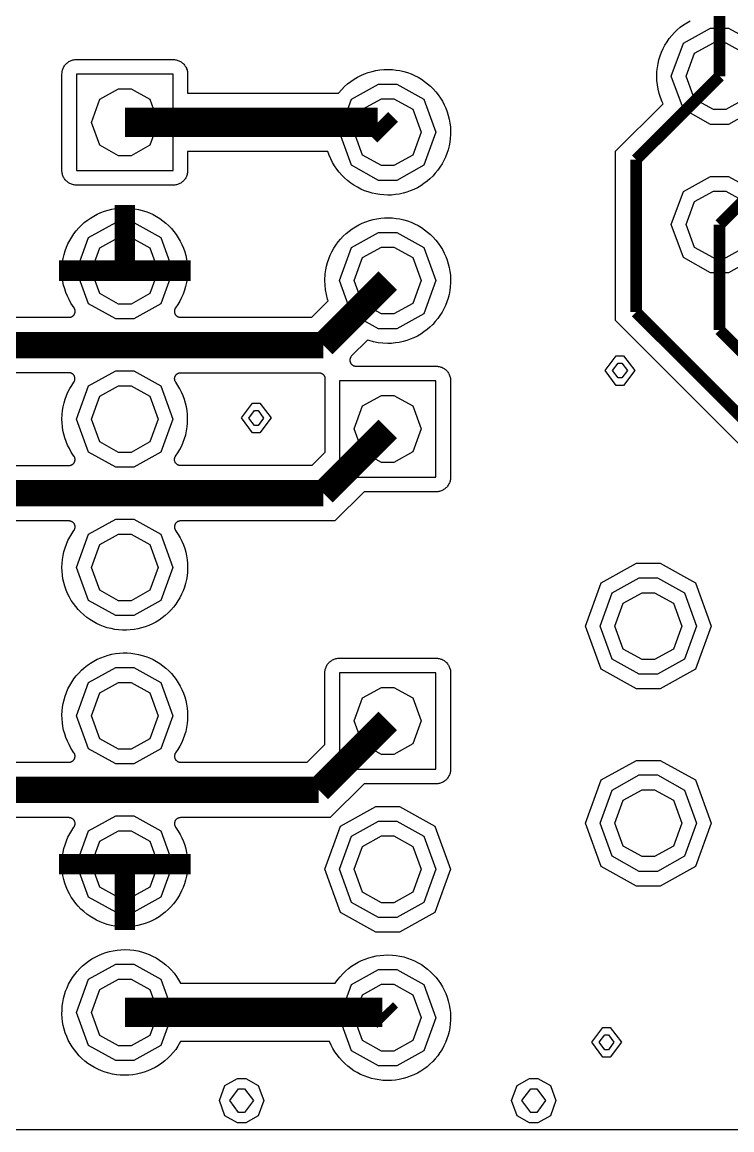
# Model space of a CAD drawing. Extents: x -0.15 to 4.85, y -1.33 to 3.4.
# Drawn here: x 2.214 to 2.692, y 0.02 to 0.766 of the extents above; entities that cross this region are included whole.
import ezdxf

# ---------------------------------------------------------------- set-up
doc = ezdxf.new("R2010")
doc.units = 0
doc.layers.get('0').update_dxf_attribs({"linetype": 'CONTINUOUS'})

msp = doc.modelspace()

# ---------------------------------------------------------------- linework, layer by layer
at = {"color": 0}
for points in [[(1.81903, 2.69688), (4.68501, 2.69688), (4.68501, 0.019677), (0.019705, 0.019677)], [(2.77974, 0.399614), (2.61417, 0.565142), (2.61417, 0.679344), (2.64617, 0.711354), (2.64563, 0.712601), (2.64438, 0.715586), (2.64351, 0.718353), (2.64281, 0.721228), (2.64232, 0.724104), (2.64199, 0.726979), (2.64189, 0.729908), (2.64204, 0.733164), (2.64232, 0.735822), (2.64275, 0.738426), (2.6434, 0.741031), (2.64417, 0.743581), (2.64508, 0.746076), (2.64617, 0.748518), (2.64742, 0.75085), (2.64883, 0.753129), (2.65035, 0.7553), (2.65203, 0.757361), (2.65382, 0.759368), (2.65572, 0.761213), (2.65772, 0.762949), (2.65985, 0.764522), (2.66207, 0.765988), (2.66435, 0.767289)], [(2.05622, 0.567419), (2.24606, 0.567419), (2.24626, 0.567419), (2.24654, 0.567474), (2.24681, 0.567474), (2.24703, 0.567528), (2.24729, 0.567636), (2.24751, 0.56769), (2.24774, 0.5678), (2.24794, 0.567908), (2.24817, 0.568071), (2.24839, 0.568179), (2.2486, 0.568342), (2.24876, 0.568504), (2.24899, 0.568722), (2.24914, 0.568885), (2.24931, 0.569101), (2.24942, 0.569318), (2.24958, 0.569536), (2.24968, 0.569753), (2.24979, 0.569969), (2.24985, 0.570186), (2.2499, 0.570458), (2.24996, 0.570675), (2.25001, 0.570946), (2.25007, 0.571218), (2.25007, 0.571435), (2.25007, 0.571706), (2.25001, 0.571976), (2.24996, 0.572194), (2.2499, 0.572465), (2.24985, 0.572682), (2.24974, 0.572899), (2.24968, 0.573171), (2.24958, 0.573388), (2.24942, 0.573604), (2.24931, 0.573822), (2.24714, 0.577022), (2.24589, 0.579301), (2.24475, 0.581635), (2.24378, 0.584075), (2.24296, 0.586517), (2.24225, 0.589013), (2.24176, 0.591562), (2.24139, 0.594167), (2.24117, 0.596717), (2.24111, 0.599321), (2.24122, 0.601925), (2.24149, 0.604529), (2.24193, 0.607079), (2.24253, 0.609629), (2.24322, 0.612125), (2.24415, 0.614565), (2.24518, 0.616899), (2.24637, 0.619232), (2.24768, 0.621456), (2.24914, 0.623626), (2.25072, 0.625687), (2.25246, 0.627642), (2.25424, 0.629486), (2.25619, 0.631222), (2.25826, 0.63285), (2.26037, 0.634314), (2.2626, 0.635671), (2.26488, 0.636864), (2.26726, 0.637949), (2.26971, 0.638871), (2.27215, 0.639631), (2.27469, 0.640228), (2.27725, 0.640717), (2.27985, 0.640988), (2.2824, 0.64115), (2.285, 0.64115), (2.28761, 0.640988), (2.29021, 0.640607), (2.29276, 0.640119), (2.29526, 0.639468), (2.29775, 0.638708), (2.30014, 0.637732), (2.30253, 0.636647), (2.30481, 0.635399), (2.30697, 0.634043), (2.3091, 0.632524), (2.3111, 0.630896), (2.31306, 0.629106), (2.31485, 0.627261), (2.31653, 0.625254), (2.3181, 0.623192), (2.31951, 0.621022), (2.32081, 0.618797), (2.32194, 0.616465), (2.32299, 0.614078), (2.32385, 0.611582), (2.32456, 0.609086), (2.3251, 0.60659), (2.32547, 0.603986), (2.32575, 0.601436), (2.32581, 0.598832), (2.32569, 0.596011), (2.32547, 0.593353), (2.32504, 0.590749), (2.32444, 0.588144), (2.32368, 0.585594), (2.32276, 0.583099), (2.32174, 0.580657), (2.32049, 0.578271), (2.31913, 0.575992), (2.31767, 0.573822), (2.3175, 0.573604), (2.31739, 0.573388), (2.31729, 0.573171), (2.31718, 0.572899), (2.31707, 0.572682), (2.31701, 0.572465), (2.31696, 0.572194), (2.3169, 0.571976), (2.3169, 0.571706), (2.31685, 0.571435), (2.3169, 0.571218), (2.3169, 0.570946), (2.31696, 0.570675), (2.31701, 0.570458), (2.31707, 0.570186), (2.31718, 0.569969), (2.31724, 0.569753), (2.31739, 0.569536), (2.3175, 0.569318), (2.31767, 0.569101), (2.31778, 0.568885), (2.31793, 0.568722), (2.31815, 0.568504), (2.31832, 0.568342), (2.31853, 0.568179), (2.31875, 0.568071), (2.31897, 0.567908), (2.31918, 0.5678), (2.3194, 0.56769), (2.31961, 0.567636), (2.31989, 0.567528), (2.32011, 0.567474), (2.32038, 0.567474), (2.32065, 0.567419), (2.32086, 0.567419), (2.40946, 0.567419), (2.42053, 0.578488), (2.42015, 0.579626), (2.41928, 0.582828), (2.41874, 0.585919), (2.41842, 0.589013), (2.41831, 0.592106), (2.41853, 0.596771), (2.4189, 0.599375), (2.41944, 0.601925), (2.4201, 0.604421), (2.4209, 0.606862), (2.42189, 0.609303), (2.42303, 0.611636), (2.42433, 0.613915), (2.42568, 0.616085), (2.42725, 0.618201), (2.42889, 0.620154), (2.43068, 0.622053), (2.43257, 0.623843), (2.43458, 0.625525), (2.43669, 0.627044), (2.43886, 0.628454), (2.44114, 0.629703), (2.44347, 0.630842), (2.44586, 0.631818), (2.44836, 0.632632), (2.45086, 0.633338), (2.4534, 0.633826), (2.45596, 0.634206), (2.45856, 0.634422), (2.46117, 0.634476), (2.46376, 0.634368), (2.46632, 0.634097), (2.46888, 0.633662), (2.47142, 0.633067), (2.47392, 0.632361), (2.47636, 0.631439), (2.47875, 0.630408), (2.48107, 0.629214), (2.48331, 0.627913), (2.48542, 0.626447), (2.48747, 0.624874), (2.48943, 0.623137), (2.49128, 0.621347), (2.49301, 0.619394), (2.49464, 0.617333), (2.49611, 0.615217), (2.49746, 0.612993), (2.49871, 0.610714), (2.49974, 0.608326), (2.50067, 0.605885), (2.50142, 0.603444), (2.50207, 0.600894), (2.5025, 0.598344), (2.50283, 0.59574), (2.50294, 0.59319), (2.50294, 0.590586), (2.50278, 0.587982), (2.50246, 0.585378), (2.50196, 0.582828), (2.50132, 0.580332), (2.5005, 0.577836), (2.49958, 0.575449), (2.49843, 0.573063), (2.49725, 0.570783), (2.49583, 0.568614), (2.49432, 0.566497), (2.49268, 0.56449), (2.49094, 0.562538), (2.48906, 0.560746), (2.4871, 0.559065), (2.48504, 0.557492), (2.48286, 0.556081), (2.48058, 0.554779), (2.47825, 0.553639), (2.47586, 0.552608), (2.47343, 0.55174), (2.47093, 0.551035), (2.46838, 0.550493), (2.46583, 0.550113), (2.46322, 0.549842), (2.46062, 0.549788), (2.45726, 0.549896), (2.45417, 0.550275), (2.45113, 0.550872), (2.44814, 0.551686), (2.447, 0.552011), (2.43632, 0.541324), (2.43604, 0.541053), (2.43593, 0.54089), (2.43578, 0.540672), (2.43567, 0.540456), (2.4355, 0.540239), (2.43544, 0.540022), (2.43535, 0.539804), (2.43529, 0.539533), (2.43524, 0.539317), (2.43518, 0.5391), (2.43512, 0.538828), (2.43512, 0.538611), (2.43512, 0.53834), (2.43512, 0.538068), (2.43518, 0.537851), (2.43524, 0.537635), (2.43529, 0.537364), (2.43535, 0.537146), (2.43544, 0.536929), (2.43556, 0.536658), (2.43567, 0.53644), (2.43578, 0.536278), (2.43593, 0.536061), (2.4361, 0.535844), (2.43626, 0.535682), (2.43643, 0.535518), (2.43664, 0.535356), (2.43681, 0.535193), (2.43703, 0.535085), (2.43724, 0.534976), (2.43746, 0.534868), (2.43767, 0.53476), (2.43794, 0.53465), (2.43817, 0.534596), (2.43838, 0.534542), (2.43865, 0.534488), (2.43886, 0.534488), (2.43914, 0.534488), (2.49313, 0.534488), (2.4941, 0.534433), (2.49469, 0.534325), (2.49529, 0.534217), (2.49589, 0.534108), (2.49643, 0.533892), (2.49703, 0.533674), (2.49757, 0.533403), (2.49811, 0.533132), (2.4986, 0.532806), (2.49908, 0.532481), (2.49958, 0.5321), (2.50001, 0.531667), (2.50044, 0.531232), (2.50082, 0.530799), (2.50121, 0.53031), (2.50153, 0.529768), (2.50181, 0.529279), (2.50207, 0.528737), (2.50235, 0.528194), (2.5025, 0.527597), (2.50267, 0.527001), (2.50283, 0.526404), (2.50289, 0.525807), (2.50294, 0.525211), (2.503, 0.524614), (2.503, 0.459618), (2.50294, 0.458642), (2.50283, 0.458044), (2.50272, 0.457447), (2.50261, 0.456906), (2.5024, 0.456308), (2.50218, 0.455767), (2.5019, 0.455224), (2.50164, 0.454681), (2.50132, 0.454139), (2.50099, 0.45365), (2.50061, 0.453217), (2.50017, 0.452728), (2.49974, 0.452349), (2.49931, 0.451914), (2.49882, 0.451589), (2.49828, 0.451262), (2.49779, 0.450937), (2.49725, 0.450667), (2.49669, 0.450449), (2.49611, 0.450232), (2.49551, 0.450069), (2.49492, 0.449961), (2.49432, 0.449853), (2.49372, 0.449799), (2.49313, 0.449799), (2.44472, 0.449799), (2.42508, 0.430104), (2.32097, 0.430104), (2.32097, 0.430104), (2.32049, 0.430104), (2.32026, 0.43005), (2.32, 0.429996), (2.31978, 0.429942), (2.31957, 0.429833), (2.31935, 0.429779), (2.31907, 0.429669), (2.31886, 0.429507), (2.31869, 0.429399), (2.31847, 0.429236), (2.31832, 0.429074), (2.3181, 0.428911), (2.31793, 0.428747), (2.31778, 0.428531), (2.31767, 0.428368), (2.3175, 0.428151), (2.31739, 0.427933), (2.31729, 0.427717), (2.31718, 0.4275), (2.31712, 0.427229), (2.31707, 0.427011), (2.31701, 0.426794), (2.31696, 0.426524), (2.31696, 0.426253), (2.31696, 0.426035), (2.31696, 0.425764), (2.31696, 0.425547), (2.31701, 0.425275), (2.31707, 0.425058), (2.31718, 0.424842), (2.31724, 0.424571), (2.31733, 0.424353), (2.31744, 0.424136), (2.31756, 0.423919), (2.31772, 0.423757), (2.31951, 0.421044), (2.32081, 0.418765), (2.32194, 0.416432), (2.32299, 0.414044), (2.32385, 0.411604), (2.32456, 0.409108), (2.3251, 0.406558), (2.32547, 0.404008), (2.32575, 0.401404), (2.32581, 0.3988), (2.32569, 0.395707), (2.32542, 0.393103), (2.32499, 0.390553), (2.32439, 0.388003), (2.32368, 0.385508), (2.32276, 0.383067), (2.32174, 0.380733), (2.32054, 0.3784), (2.31924, 0.376176), (2.31778, 0.374006), (2.31619, 0.371944), (2.31451, 0.369992), (2.31267, 0.368147), (2.31072, 0.366411), (2.30871, 0.364783), (2.30654, 0.363318), (2.30432, 0.361961), (2.30204, 0.360768), (2.29965, 0.359683), (2.29726, 0.358761), (2.29476, 0.358001), (2.29222, 0.357404), (2.28967, 0.356917), (2.28713, 0.356644), (2.28451, 0.356482), (2.28192, 0.356482), (2.27931, 0.356699), (2.27676, 0.357025), (2.27421, 0.357513), (2.27165, 0.358164), (2.26922, 0.358924), (2.26678, 0.3599), (2.26444, 0.360985), (2.26217, 0.362233), (2.25994, 0.363589), (2.25782, 0.365108), (2.25582, 0.366736), (2.25386, 0.368526), (2.25207, 0.370371), (2.25039, 0.372378), (2.24882, 0.37444), (2.2474, 0.37661), (2.24611, 0.378835), (2.24496, 0.381168), (2.24393, 0.383554), (2.24307, 0.38605), (2.24236, 0.388546), (2.24182, 0.391042), (2.24144, 0.393646), (2.24117, 0.396196), (2.24111, 0.3988), (2.24122, 0.401458), (2.24144, 0.404117), (2.24187, 0.406775), (2.24247, 0.409379), (2.24318, 0.411929), (2.2441, 0.414425), (2.24513, 0.416867), (2.24637, 0.419253), (2.24774, 0.421532), (2.24919, 0.423757), (2.24947, 0.424136), (2.24958, 0.424353), (2.24968, 0.424571), (2.24974, 0.424787), (2.24985, 0.425004), (2.2499, 0.425275), (2.24996, 0.425493), (2.24996, 0.425764), (2.24996, 0.425981), (2.24996, 0.426253), (2.24996, 0.426469), (2.24996, 0.42674), (2.2499, 0.426957), (2.24985, 0.427229), (2.24974, 0.427446), (2.24968, 0.427663), (2.24958, 0.427879), (2.24942, 0.428097), (2.24931, 0.428314), (2.24914, 0.428531), (2.24903, 0.428693), (2.24882, 0.428911), (2.24865, 0.429074), (2.24849, 0.429236), (2.24828, 0.429344), (2.24806, 0.429507), (2.24785, 0.429615), (2.24762, 0.429725), (2.2474, 0.429833), (2.24719, 0.429942), (2.24697, 0.429996), (2.24669, 0.43005), (2.24649, 0.43005), (2.24621, 0.430104), (2.246, 0.430104), (0.903657, 0.430104)], [(0.903657, 0.467539), (2.246, 0.467539), (2.24643, 0.467539), (2.24665, 0.467593), (2.24692, 0.467647), (2.24714, 0.467701), (2.24735, 0.467756), (2.24762, 0.467864), (2.24785, 0.467974), (2.24806, 0.468082), (2.24828, 0.468244), (2.24843, 0.468407), (2.24865, 0.468515), (2.24882, 0.468732), (2.24899, 0.468896), (2.24914, 0.469058), (2.24931, 0.469275), (2.24942, 0.469492), (2.24953, 0.46971), (2.24963, 0.469926), (2.24974, 0.470143), (2.24979, 0.47036), (2.24985, 0.470632), (2.2499, 0.470849), (2.24996, 0.471119), (2.24996, 0.471336), (2.24996, 0.471608), (2.24996, 0.471825), (2.24996, 0.472096), (2.2499, 0.472314), (2.24985, 0.472585), (2.24979, 0.472801), (2.24968, 0.473018), (2.24958, 0.47329), (2.24947, 0.473507), (2.24936, 0.473669), (2.24919, 0.473886), (2.2474, 0.4766), (2.24611, 0.478878), (2.24496, 0.481157), (2.24393, 0.483599), (2.24307, 0.486039), (2.24236, 0.488535), (2.24182, 0.491085), (2.24144, 0.493635), (2.24117, 0.496239), (2.24111, 0.498843), (2.24122, 0.50199), (2.24149, 0.504594), (2.24193, 0.507144), (2.24253, 0.509694), (2.24328, 0.512135), (2.24415, 0.514576), (2.24518, 0.516964), (2.24637, 0.519297), (2.24774, 0.521521), (2.24914, 0.523638), (2.24942, 0.524017), (2.24953, 0.524233), (2.24963, 0.524451), (2.24968, 0.524668), (2.24974, 0.524939), (2.24985, 0.525156), (2.24985, 0.525374), (2.2499, 0.525644), (2.2499, 0.525861), (2.2499, 0.526133), (2.2499, 0.526404), (2.24985, 0.526621), (2.24979, 0.526892), (2.24974, 0.52711), (2.24968, 0.527326), (2.24958, 0.527543), (2.24947, 0.527815), (2.24936, 0.528032), (2.24925, 0.528194), (2.24908, 0.528411), (2.24893, 0.528628), (2.24876, 0.528792), (2.2486, 0.528954), (2.24843, 0.529117), (2.24822, 0.529279), (2.248, 0.529387), (2.24779, 0.529551), (2.24757, 0.52966), (2.24735, 0.529714), (2.24714, 0.529822), (2.24686, 0.529876), (2.24665, 0.529931), (2.24637, 0.529985), (2.24615, 0.529985), (2.24589, 0.529985), (2.05042, 0.529985)], [(1.34631, 0.267507), (2.246, 0.267507), (2.24643, 0.267561), (2.24665, 0.267615), (2.24692, 0.267615), (2.24714, 0.267724), (2.24735, 0.267778), (2.24762, 0.267886), (2.24785, 0.267994), (2.24806, 0.268103), (2.24828, 0.268211), (2.24843, 0.268375), (2.24865, 0.268537), (2.24882, 0.2687), (2.24899, 0.268917), (2.24914, 0.269079), (2.24931, 0.269297), (2.24942, 0.269514), (2.24953, 0.269676), (2.24963, 0.269947), (2.24974, 0.270165), (2.24979, 0.270382), (2.24985, 0.270599), (2.2499, 0.270871), (2.24996, 0.271087), (2.24996, 0.271358), (2.24996, 0.271575), (2.24996, 0.271847), (2.24996, 0.272118), (2.2499, 0.272335), (2.24985, 0.272551), (2.24979, 0.272824), (2.24968, 0.27304), (2.24958, 0.273257), (2.24947, 0.273475), (2.24936, 0.273692), (2.24919, 0.273908), (2.24714, 0.277056), (2.24589, 0.279333), (2.24475, 0.281667), (2.24378, 0.284054), (2.24296, 0.28655), (2.24225, 0.289044), (2.24171, 0.291594), (2.24139, 0.294144), (2.24117, 0.296749), (2.24111, 0.299353), (2.24122, 0.301957), (2.24149, 0.304507), (2.24193, 0.307057), (2.24253, 0.309607), (2.24322, 0.312103), (2.24415, 0.314544), (2.24518, 0.316932), (2.24637, 0.319264), (2.24768, 0.321489), (2.24914, 0.323604), (2.25072, 0.325667), (2.25246, 0.327619), (2.25424, 0.329464), (2.25619, 0.3312), (2.25826, 0.332828), (2.26037, 0.334293), (2.2626, 0.335649), (2.26488, 0.336897), (2.26726, 0.337928), (2.26971, 0.33885), (2.27215, 0.33961), (2.27469, 0.34026), (2.27725, 0.340694), (2.27985, 0.341019), (2.2824, 0.341183), (2.285, 0.341128), (2.28761, 0.340965), (2.29021, 0.34064), (2.29276, 0.340151), (2.29526, 0.339501), (2.29775, 0.338688), (2.30014, 0.337765), (2.30253, 0.336625), (2.30481, 0.335432), (2.30697, 0.334021), (2.3091, 0.332503), (2.3111, 0.330875), (2.31306, 0.329139), (2.31485, 0.327239), (2.31653, 0.325286), (2.3181, 0.323225), (2.31951, 0.321054), (2.32081, 0.318776), (2.32194, 0.316443), (2.32299, 0.314056), (2.32385, 0.311614), (2.32456, 0.309119), (2.3251, 0.306569), (2.32547, 0.304019), (2.32575, 0.301415), (2.32581, 0.298811), (2.32575, 0.296153), (2.32547, 0.293494), (2.32504, 0.29089), (2.3245, 0.288286), (2.32374, 0.285736), (2.32282, 0.28324), (2.32179, 0.280744), (2.32054, 0.278411), (2.31918, 0.276133), (2.31772, 0.273908), (2.31756, 0.273692), (2.31744, 0.273475), (2.31733, 0.273257), (2.31724, 0.27304), (2.31712, 0.272769), (2.31707, 0.272551), (2.31701, 0.272281), (2.31696, 0.272064), (2.31696, 0.271793), (2.31696, 0.271521), (2.31696, 0.271304), (2.31696, 0.271033), (2.31701, 0.270815), (2.31707, 0.270544), (2.31712, 0.270328), (2.31724, 0.270057), (2.31733, 0.269839), (2.31744, 0.269622), (2.31756, 0.269406), (2.31772, 0.269189), (2.31787, 0.268971), (2.31804, 0.268808), (2.31821, 0.268592), (2.31843, 0.268429), (2.31858, 0.268321), (2.31881, 0.268157), (2.31903, 0.268049), (2.31924, 0.267886), (2.31946, 0.267832), (2.31972, 0.267724), (2.31994, 0.267669), (2.32021, 0.267615), (2.32043, 0.267561), (2.32071, 0.267561), (2.32097, 0.267507), (2.40642, 0.267507), (2.41831, 0.279388), (2.41831, 0.327782), (2.41831, 0.328758), (2.41842, 0.329356), (2.41853, 0.329953), (2.41868, 0.330494), (2.41885, 0.331092), (2.41907, 0.331635), (2.41933, 0.332231), (2.41961, 0.332719), (2.41993, 0.333261), (2.42031, 0.33375), (2.42069, 0.334183), (2.42107, 0.334672), (2.4215, 0.335051), (2.422, 0.335486), (2.42249, 0.335811), (2.42297, 0.336138), (2.42351, 0.336463), (2.424, 0.336733), (2.4246, 0.336951), (2.42514, 0.337168), (2.42574, 0.337331), (2.42633, 0.337439), (2.42693, 0.337547), (2.42753, 0.337601), (2.42812, 0.337601), (2.49313, 0.337601), (2.4941, 0.337601), (2.49469, 0.337493), (2.49529, 0.337385), (2.49589, 0.337222), (2.49643, 0.33706), (2.49703, 0.336843), (2.49757, 0.336571), (2.49811, 0.3363), (2.4986, 0.335975), (2.49908, 0.335594), (2.49958, 0.335215), (2.50001, 0.334835), (2.50044, 0.334401), (2.50082, 0.333913), (2.50121, 0.333425), (2.50153, 0.332936), (2.50181, 0.332393), (2.50207, 0.331851), (2.50235, 0.331308), (2.5025, 0.330767), (2.50267, 0.330169), (2.50283, 0.329572), (2.50289, 0.328975), (2.50294, 0.328379), (2.503, 0.327782), (2.503, 0.262786), (2.50294, 0.26181), (2.50283, 0.261213), (2.50272, 0.260617), (2.50261, 0.260019), (2.5024, 0.259476), (2.50218, 0.258881), (2.5019, 0.258337), (2.50164, 0.257794), (2.50132, 0.257307), (2.50099, 0.256818), (2.50061, 0.256331), (2.50017, 0.255896), (2.49974, 0.255462), (2.49931, 0.255082), (2.49882, 0.254703), (2.49828, 0.254378), (2.49779, 0.254106), (2.49725, 0.253835), (2.49669, 0.253564), (2.49611, 0.2534), (2.49551, 0.253238), (2.49492, 0.253075), (2.49432, 0.253021), (2.49372, 0.252967), (2.49313, 0.252912), (2.44472, 0.252912), (2.42194, 0.230126), (2.32097, 0.230126), (2.32049, 0.230072), (2.32026, 0.230072), (2.32, 0.230017), (2.31978, 0.229908), (2.31957, 0.229854), (2.31935, 0.229746), (2.31907, 0.229637), (2.31886, 0.229529), (2.31869, 0.229421), (2.31847, 0.229258), (2.31832, 0.229094), (2.3181, 0.228932), (2.31793, 0.228769), (2.31778, 0.228553), (2.31767, 0.228336), (2.3175, 0.228172), (2.31739, 0.227956), (2.31729, 0.227685), (2.31718, 0.227468), (2.31712, 0.22725), (2.31707, 0.227033), (2.31701, 0.226763), (2.31696, 0.226544), (2.31696, 0.226274), (2.31696, 0.226057), (2.31696, 0.225786), (2.31696, 0.225568), (2.31701, 0.225297), (2.31707, 0.225081), (2.31718, 0.224808), (2.31724, 0.224592), (2.31733, 0.224375), (2.31744, 0.224158), (2.31756, 0.22394), (2.31772, 0.223724), (2.31951, 0.221011), (2.32081, 0.218787), (2.32194, 0.216454), (2.32299, 0.214067), (2.32385, 0.211625), (2.32456, 0.209129), (2.3251, 0.206579), (2.32547, 0.204031), (2.32575, 0.201426), (2.32581, 0.198822), (2.32569, 0.195729), (2.32542, 0.193125), (2.32499, 0.190575), (2.32439, 0.188025), (2.32368, 0.185529), (2.32276, 0.183087), (2.32174, 0.180701), (2.32054, 0.178422), (2.31924, 0.176143), (2.31778, 0.174028), (2.31619, 0.171967), (2.31451, 0.170013), (2.31267, 0.168168), (2.31072, 0.166432), (2.30871, 0.164804), (2.30654, 0.16334), (2.30432, 0.161983), (2.30204, 0.160736), (2.29965, 0.159704), (2.29726, 0.158782), (2.29476, 0.158024), (2.29222, 0.157372), (2.28967, 0.156938), (2.28713, 0.156613), (2.28451, 0.156504), (2.28192, 0.156504), (2.27931, 0.156667), (2.27676, 0.156992), (2.27421, 0.157481), (2.27165, 0.158132), (2.26922, 0.158946), (2.26678, 0.159868), (2.26444, 0.161007), (2.26217, 0.162254), (2.25994, 0.163611), (2.25782, 0.165131), (2.25582, 0.166758), (2.25386, 0.168494), (2.25207, 0.170393), (2.25039, 0.172346), (2.24882, 0.174407), (2.2474, 0.176578), (2.24611, 0.178857), (2.24496, 0.181189), (2.24393, 0.183576), (2.24307, 0.186018), (2.24236, 0.188514), (2.24182, 0.191064), (2.24144, 0.193614), (2.24117, 0.196218), (2.24111, 0.198822), (2.24122, 0.201481), (2.24144, 0.204139), (2.24187, 0.206743), (2.24247, 0.209347), (2.24318, 0.211897), (2.2441, 0.214447), (2.24513, 0.216888), (2.24637, 0.219221), (2.24774, 0.221554), (2.24919, 0.223724), (2.24947, 0.224104), (2.24958, 0.224321), (2.24968, 0.224538), (2.24974, 0.224808), (2.24985, 0.225026), (2.2499, 0.225243), (2.24996, 0.225514), (2.24996, 0.225732), (2.24996, 0.226003), (2.24996, 0.226219), (2.24996, 0.22649), (2.24996, 0.226708), (2.2499, 0.226979), (2.24985, 0.227196), (2.24974, 0.227412), (2.24968, 0.227685), (2.24958, 0.227901), (2.24942, 0.228118), (2.24931, 0.228336), (2.24914, 0.228499), (2.24903, 0.228715), (2.24882, 0.228878), (2.24865, 0.22904), (2.24849, 0.229204), (2.24828, 0.229367), (2.24806, 0.229529), (2.24785, 0.229637), (2.24762, 0.229746), (2.2474, 0.229854), (2.24719, 0.229908), (2.24697, 0.229963), (2.24669, 0.230017), (2.24649, 0.230072), (2.24621, 0.230072), (2.246, 0.230126), (1.33085, 0.230126)]]:
    msp.add_lwpolyline(points, dxfattribs=at)
for points, const_width in [([(2.68425, 0.774233), (2.68425, 0.729908)], 0.007874), ([(2.68425, 0.729908), (2.62794, 0.673649)], 0.007874), ([(2.28349, 0.698822), (2.45394, 0.698822)], 0.019685), ([(2.45394, 0.698822), (2.46062, 0.692149)], 0.019685), ([(2.68425, 0.629919), (2.73624, 0.681894)], 0.007874), ([(2.62794, 0.673649), (2.62794, 0.570892)], 0.007874), ([(2.28349, 0.598832), (2.28349, 0.643157)], 0.013779), ([(2.68425, 0.629919), (2.68425, 0.558847)], 0.007874), ([(2.23911, 0.598832), (2.28349, 0.598832), (2.32781, 0.598832)], 0.013779), ([(2.46062, 0.592106), (2.41722, 0.548703)], 0.017716), ([(2.62794, 0.570892), (2.78544, 0.413394)], 0.007874), ([(2.68425, 0.558847), (2.81001, 0.433088)], 0.007874), ([(2.41722, 0.548703), (2.03989, 0.548703)], 0.017716), ([(2.41733, 0.448822), (2.46062, 0.492115)], 0.017716), ([(0.742144, 0.448822), (2.41733, 0.448822)], 0.017716), ([(2.46062, 0.295285), (2.41418, 0.248843)], 0.017716), ([(2.41418, 0.248843), (1.33861, 0.248843)], 0.017716), ([(2.23911, 0.198822), (2.28349, 0.198822), (2.32781, 0.198822)], 0.013779), ([(2.28349, 0.154442), (2.28349, 0.198822)], 0.013779), ([(2.28349, 0.098833), (2.4571, 0.098833)], 0.019685), ([(2.4571, 0.098833), (2.46062, 0.095252)], 0.019685)]:
    msp.add_lwpolyline(points, dxfattribs=dict(at, const_width=const_width))
for points in [[(2.68425, 0.762407), (2.69033, 0.762407), (2.70861, 0.752261), (2.71675, 0.729908), (2.70861, 0.707611), (2.69033, 0.697411), (2.68425, 0.697411), (2.67812, 0.697411), (2.65985, 0.707611), (2.65171, 0.729908), (2.65985, 0.752261), (2.67812, 0.762407), (2.68425, 0.762407)], [(2.24111, 0.731319), (2.24117, 0.732296), (2.24122, 0.732893), (2.24133, 0.733489), (2.24149, 0.734086), (2.24171, 0.734629), (2.24193, 0.735225), (2.24214, 0.735768), (2.24247, 0.736257), (2.24279, 0.736799), (2.24313, 0.737288), (2.2435, 0.737775), (2.24393, 0.73821), (2.24438, 0.738643), (2.24481, 0.739024), (2.24529, 0.739349), (2.24578, 0.739729), (2.24632, 0.74), (2.24686, 0.740271), (2.2474, 0.740489), (2.248, 0.740706), (2.24854, 0.740868), (2.24914, 0.740976), (2.24974, 0.741085), (2.25033, 0.741139), (2.25099, 0.741193), (2.31599, 0.741193), (2.3169, 0.741139), (2.31756, 0.741031), (2.3181, 0.740922), (2.31869, 0.74076), (2.31929, 0.740597), (2.31983, 0.740379), (2.32038, 0.740108), (2.32092, 0.739837), (2.32146, 0.739511), (2.32194, 0.739132), (2.32239, 0.738753), (2.32282, 0.738372), (2.32325, 0.737939), (2.32364, 0.73745), (2.32401, 0.737017), (2.32433, 0.736474), (2.32467, 0.735985), (2.32493, 0.735443), (2.32515, 0.734846), (2.32538, 0.734303), (2.32553, 0.733707), (2.32564, 0.73311), (2.32575, 0.732512), (2.32581, 0.731917), (2.32581, 0.731319), (2.32581, 0.718515), (2.42753, 0.718515), (2.42975, 0.721065), (2.4316, 0.722964), (2.43361, 0.724754), (2.43572, 0.726382), (2.43794, 0.727847), (2.44022, 0.729204), (2.44256, 0.730451), (2.44506, 0.731482), (2.44754, 0.732404), (2.4501, 0.733164), (2.45271, 0.733707), (2.45531, 0.73414), (2.45796, 0.734413), (2.46062, 0.734467), (2.46376, 0.734357), (2.46632, 0.734086), (2.46888, 0.733653), (2.47142, 0.733056), (2.47392, 0.73235), (2.47636, 0.731428), (2.47875, 0.730397), (2.48107, 0.729204), (2.48331, 0.727901), (2.48542, 0.726436), (2.48747, 0.724864), (2.48943, 0.723128), (2.49128, 0.721336), (2.49301, 0.719383), (2.49464, 0.717376), (2.49611, 0.715206), (2.49746, 0.712982), (2.49871, 0.710703), (2.49974, 0.708315), (2.50067, 0.705929), (2.50142, 0.703433), (2.50207, 0.700883), (2.5025, 0.698333), (2.50283, 0.695783), (2.50294, 0.693179), (2.50294, 0.690575), (2.50278, 0.687971), (2.50246, 0.685421), (2.50196, 0.682871), (2.50132, 0.680321), (2.5005, 0.677879), (2.49958, 0.675439), (2.49843, 0.673106), (2.49725, 0.670826), (2.49583, 0.668603), (2.49432, 0.666486), (2.49268, 0.664479), (2.49094, 0.662526), (2.48906, 0.660736), (2.4871, 0.659054), (2.48504, 0.657481), (2.48286, 0.656069), (2.48058, 0.654768), (2.47825, 0.653628), (2.47586, 0.652597), (2.47343, 0.651729), (2.47093, 0.651024), (2.46838, 0.650482), (2.46583, 0.650101), (2.46322, 0.649831), (2.46062, 0.649776), (2.45792, 0.649885), (2.45525, 0.650101), (2.45265, 0.650536), (2.45004, 0.651133), (2.4475, 0.651892), (2.44494, 0.65276), (2.4425, 0.653846), (2.44017, 0.655039), (2.43783, 0.656396), (2.43567, 0.657914), (2.43356, 0.659542), (2.43154, 0.661332), (2.42969, 0.663232), (2.4279, 0.665185), (2.42628, 0.6673), (2.42482, 0.669525), (2.42346, 0.671803), (2.42226, 0.67419), (2.42124, 0.676632), (2.42031, 0.679128), (2.32581, 0.679128), (2.32581, 0.666324), (2.32575, 0.665347), (2.32569, 0.66475), (2.32558, 0.664154), (2.32542, 0.663557), (2.32526, 0.663014), (2.32504, 0.662418), (2.32478, 0.661875), (2.3245, 0.661332), (2.32418, 0.660844), (2.32379, 0.660356), (2.32342, 0.659868), (2.32304, 0.659433), (2.3226, 0.659), (2.32211, 0.658619), (2.32162, 0.65824), (2.32114, 0.657914), (2.3206, 0.657643), (2.32006, 0.657372), (2.31951, 0.657156), (2.31892, 0.656937), (2.31838, 0.656775), (2.31778, 0.656613), (2.31718, 0.656558), (2.31658, 0.656504), (2.31599, 0.65645), (2.25099, 0.65645), (2.25001, 0.656504), (2.24942, 0.656613), (2.24882, 0.656721), (2.24822, 0.656883), (2.24762, 0.657046), (2.24708, 0.657264), (2.24654, 0.657535), (2.246, 0.657806), (2.24551, 0.658132), (2.24501, 0.658457), (2.24453, 0.658836), (2.2441, 0.659271), (2.24367, 0.659704), (2.24328, 0.660139), (2.2429, 0.660628), (2.24258, 0.661169), (2.24225, 0.661658), (2.24204, 0.6622), (2.24176, 0.662797), (2.24154, 0.66334), (2.24139, 0.663936), (2.24128, 0.664533), (2.24117, 0.665131), (2.24111, 0.665726), (2.24111, 0.666324), (2.24111, 0.731319)], [(2.25099, 0.731319), (2.25099, 0.666324), (2.31599, 0.666324), (2.31599, 0.731319), (2.25099, 0.731319)], [(2.46062, 0.724646), (2.46669, 0.724646), (2.48499, 0.714501), (2.49313, 0.692149), (2.48499, 0.66985), (2.46669, 0.65965), (2.46062, 0.65965), (2.45449, 0.65965), (2.43621, 0.66985), (2.42807, 0.692149), (2.43621, 0.714501), (2.45449, 0.724646), (2.46062, 0.724646)], [(2.68425, 0.662418), (2.69033, 0.662418), (2.70861, 0.652272), (2.71675, 0.629919), (2.70861, 0.607621), (2.69033, 0.597422), (2.68425, 0.597422), (2.67812, 0.597422), (2.65985, 0.607621), (2.65171, 0.629919), (2.65985, 0.652272), (2.67812, 0.662418), (2.68425, 0.662418)], [(2.28349, 0.631331), (2.28956, 0.631331), (2.30779, 0.621185), (2.31593, 0.598832), (2.30779, 0.576535), (2.28956, 0.566335), (2.28349, 0.566335), (2.27736, 0.566335), (2.25907, 0.576535), (2.25093, 0.598832), (2.25907, 0.621185), (2.27736, 0.631331), (2.28349, 0.631331)], [(2.46062, 0.624603), (2.46669, 0.624603), (2.48499, 0.614457), (2.49313, 0.592106), (2.48499, 0.569807), (2.46669, 0.559607), (2.46062, 0.559607), (2.45449, 0.559607), (2.43621, 0.569807), (2.42807, 0.592106), (2.43621, 0.614457), (2.45449, 0.624603), (2.46062, 0.624603)], [(2.61708, 0.541486), (2.61958, 0.541486), (2.62707, 0.531504), (2.61958, 0.521521), (2.61708, 0.521521), (2.6146, 0.521521), (2.60711, 0.531504), (2.6146, 0.541486), (2.61708, 0.541486)], [(2.28349, 0.531342), (2.28956, 0.531342), (2.30779, 0.521196), (2.31593, 0.498843), (2.30779, 0.476544), (2.28956, 0.466346), (2.28349, 0.466346), (2.27736, 0.466346), (2.25907, 0.476544), (2.25093, 0.498843), (2.25907, 0.521196), (2.27736, 0.531342), (2.28349, 0.531342)], [(2.32103, 0.529985), (2.41435, 0.529985), (2.41461, 0.529985), (2.41489, 0.529985), (2.4151, 0.529931), (2.41537, 0.529876), (2.4156, 0.529822), (2.41581, 0.529714), (2.41603, 0.529606), (2.41625, 0.529496), (2.41646, 0.529387), (2.41668, 0.529225), (2.41689, 0.529117), (2.41706, 0.528954), (2.41722, 0.528737), (2.41739, 0.528574), (2.41754, 0.528357), (2.41771, 0.528194), (2.41782, 0.527978), (2.41793, 0.52776), (2.41803, 0.527543), (2.41814, 0.527272), (2.41819, 0.527056), (2.41825, 0.526838), (2.41831, 0.526567), (2.41831, 0.52635), (2.41836, 0.526079), (2.41836, 0.525861), (2.41831, 0.52559), (2.41831, 0.525374), (2.41831, 0.525265), (2.41831, 0.525101), (2.41831, 0.524939), (2.41831, 0.524776), (2.41831, 0.524614), (2.41831, 0.476219), (2.40957, 0.467539), (2.32097, 0.467539), (2.32071, 0.467539), (2.32043, 0.467539), (2.32021, 0.467593), (2.31994, 0.467647), (2.31972, 0.467701), (2.31946, 0.46781), (2.31924, 0.467919), (2.31903, 0.468028), (2.31881, 0.468136), (2.31858, 0.468299), (2.31843, 0.468461), (2.31821, 0.468624), (2.31804, 0.468788), (2.31787, 0.469004), (2.31772, 0.469167), (2.31756, 0.469383), (2.31744, 0.4696), (2.31733, 0.469818), (2.31724, 0.470089), (2.31712, 0.470306), (2.31707, 0.470524), (2.31701, 0.470794), (2.31696, 0.471065), (2.31696, 0.471282), (2.31696, 0.471554), (2.31696, 0.471771), (2.31696, 0.472042), (2.31701, 0.472314), (2.31707, 0.472531), (2.31712, 0.472801), (2.31724, 0.473018), (2.31733, 0.473236), (2.31744, 0.473453), (2.31756, 0.473669), (2.31772, 0.473886), (2.31918, 0.476111), (2.32054, 0.47839), (2.32179, 0.480776), (2.32282, 0.483218), (2.32374, 0.485714), (2.3245, 0.488264), (2.32504, 0.490868), (2.32547, 0.493526), (2.32575, 0.496131), (2.32581, 0.498843), (2.32569, 0.501936), (2.32542, 0.50454), (2.32499, 0.50709), (2.32439, 0.509586), (2.32368, 0.512081), (2.32276, 0.514522), (2.32174, 0.51691), (2.32054, 0.519243), (2.31924, 0.521467), (2.31778, 0.523638), (2.31756, 0.524017), (2.31739, 0.524233), (2.31733, 0.524451), (2.31724, 0.524668), (2.31718, 0.524939), (2.31712, 0.525156), (2.31707, 0.525428), (2.31701, 0.525644), (2.31701, 0.525915), (2.31701, 0.526133), (2.31701, 0.526404), (2.31707, 0.526621), (2.31712, 0.526892), (2.31718, 0.52711), (2.31724, 0.527326), (2.31733, 0.527597), (2.31744, 0.527815), (2.31756, 0.528032), (2.31767, 0.528249), (2.31783, 0.528411), (2.31799, 0.528628), (2.31815, 0.528792), (2.31832, 0.528954), (2.31853, 0.529117), (2.31869, 0.529279), (2.31892, 0.529387), (2.31913, 0.529551), (2.31935, 0.52966), (2.31957, 0.529768), (2.31983, 0.529822), (2.32006, 0.529876), (2.32032, 0.529931), (2.32054, 0.529985), (2.32081, 0.529985), (2.32103, 0.529985)], [(2.49313, 0.459618), (2.49313, 0.524614), (2.42812, 0.524614), (2.42812, 0.459618), (2.49313, 0.459618)], [(2.37203, 0.509531), (2.37453, 0.509531), (2.38201, 0.499549), (2.37453, 0.489511), (2.37203, 0.489511), (2.36953, 0.489511), (2.36204, 0.499549), (2.36953, 0.509531), (2.37203, 0.509531)], [(2.28349, 0.431297), (2.28956, 0.431297), (2.30779, 0.421153), (2.31593, 0.3988), (2.30779, 0.376501), (2.28956, 0.366301), (2.28349, 0.366301), (2.27736, 0.366301), (2.25907, 0.376501), (2.25093, 0.3988), (2.25907, 0.421153), (2.27736, 0.431297), (2.28349, 0.431297)], [(2.63624, 0.401621), (2.64417, 0.401621), (2.66799, 0.388383), (2.67856, 0.359249), (2.66799, 0.330169), (2.64417, 0.316878), (2.63624, 0.316878), (2.62826, 0.316878), (2.60444, 0.330169), (2.59388, 0.359249), (2.60444, 0.388383), (2.62826, 0.401621), (2.63624, 0.401621)], [(2.63624, 0.391747), (2.64232, 0.391747), (2.66054, 0.381601), (2.66868, 0.359249), (2.66054, 0.336951), (2.64232, 0.326751), (2.63624, 0.326751), (2.63011, 0.326751), (2.61183, 0.336951), (2.60369, 0.359249), (2.61183, 0.381601), (2.63011, 0.391747), (2.63624, 0.391747)], [(2.28349, 0.331308), (2.28956, 0.331308), (2.30779, 0.321162), (2.31593, 0.298811), (2.30779, 0.276512), (2.28956, 0.266312), (2.28349, 0.266312), (2.27736, 0.266312), (2.25907, 0.276512), (2.25093, 0.298811), (2.25907, 0.321162), (2.27736, 0.331308), (2.28349, 0.331308)], [(2.42812, 0.327782), (2.42812, 0.262786), (2.49313, 0.262786), (2.49313, 0.327782), (2.42812, 0.327782)], [(2.63624, 0.268754), (2.64417, 0.268754), (2.66799, 0.255517), (2.67856, 0.226382), (2.66799, 0.197303), (2.64417, 0.18401), (2.63624, 0.18401), (2.62826, 0.18401), (2.60444, 0.197303), (2.59388, 0.226382), (2.60444, 0.255517), (2.62826, 0.268754), (2.63624, 0.268754)], [(2.63624, 0.258881), (2.64232, 0.258881), (2.66054, 0.248735), (2.66868, 0.226382), (2.66054, 0.204085), (2.64232, 0.193885), (2.63624, 0.193885), (2.63011, 0.193885), (2.61183, 0.204085), (2.60369, 0.226382), (2.61183, 0.248735), (2.63011, 0.258881), (2.63624, 0.258881)], [(2.46062, 0.237613), (2.46854, 0.237613), (2.49236, 0.224429), (2.50294, 0.195294), (2.49236, 0.166161), (2.46854, 0.152924), (2.46062, 0.152924), (2.45265, 0.152924), (2.42883, 0.166161), (2.41825, 0.195294), (2.42883, 0.224429), (2.45265, 0.237613), (2.46062, 0.237613)], [(2.28349, 0.231319), (2.28956, 0.231319), (2.30779, 0.221174), (2.31593, 0.198822), (2.30779, 0.176524), (2.28956, 0.166324), (2.28349, 0.166324), (2.27736, 0.166324), (2.25907, 0.176524), (2.25093, 0.198822), (2.25907, 0.221174), (2.27736, 0.231319), (2.28349, 0.231319)], [(2.46062, 0.227793), (2.46669, 0.227793), (2.48499, 0.217647), (2.49313, 0.195294), (2.48499, 0.172997), (2.46669, 0.162797), (2.46062, 0.162797), (2.45449, 0.162797), (2.43621, 0.172997), (2.42807, 0.195294), (2.43621, 0.217647), (2.45449, 0.227793), (2.46062, 0.227793)], [(2.32097, 0.079139), (2.31924, 0.076154), (2.31778, 0.07393), (2.3161, 0.071869), (2.31436, 0.069861), (2.31246, 0.067962), (2.3105, 0.066226), (2.30839, 0.064544), (2.30617, 0.063079), (2.30389, 0.061723), (2.3015, 0.060529), (2.29906, 0.059444), (2.29656, 0.058522), (2.29401, 0.057817), (2.2914, 0.05722), (2.28881, 0.056786), (2.28614, 0.056569), (2.28349, 0.056461), (2.28033, 0.056569), (2.27779, 0.05684), (2.27518, 0.057274), (2.27269, 0.057871), (2.27019, 0.058631), (2.26775, 0.059499), (2.26536, 0.060529), (2.26303, 0.061723), (2.26081, 0.063025), (2.25864, 0.06449), (2.25657, 0.066063), (2.25462, 0.067799), (2.25278, 0.06959), (2.25104, 0.071543), (2.24947, 0.073605), (2.24794, 0.07572), (2.2466, 0.077945), (2.2454, 0.080224), (2.24432, 0.082611), (2.24339, 0.085052), (2.24264, 0.087548), (2.24204, 0.090043), (2.24154, 0.092593), (2.24128, 0.095198), (2.24111, 0.097802), (2.24117, 0.100352), (2.24133, 0.102956), (2.24165, 0.10556), (2.24214, 0.10811), (2.24279, 0.110605), (2.24361, 0.113101), (2.24453, 0.115488), (2.24561, 0.117875), (2.24686, 0.120154), (2.24828, 0.122324), (2.24974, 0.12444), (2.25142, 0.126502), (2.25315, 0.128401), (2.255, 0.130191), (2.25701, 0.131873), (2.25907, 0.133446), (2.26124, 0.134857), (2.26351, 0.136159), (2.26585, 0.137298), (2.26824, 0.138329), (2.27068, 0.139197), (2.27318, 0.139903), (2.27572, 0.140444), (2.27828, 0.140825), (2.28088, 0.141096), (2.28349, 0.14115), (2.2869, 0.141042), (2.28956, 0.140717), (2.29217, 0.140282), (2.29476, 0.139631), (2.29732, 0.138817), (2.29982, 0.137895), (2.30221, 0.13681), (2.30458, 0.135562), (2.30682, 0.134152), (2.30899, 0.132578), (2.3111, 0.130951), (2.31306, 0.129106), (2.3149, 0.127207), (2.31664, 0.1252), (2.31821, 0.123029), (2.31967, 0.120805), (2.32097, 0.118527), (2.42525, 0.118527), (2.42693, 0.120914), (2.42856, 0.122921), (2.43029, 0.124874), (2.43219, 0.126664), (2.43415, 0.128346), (2.43626, 0.12992), (2.43843, 0.13133), (2.44065, 0.132632), (2.44299, 0.133772), (2.44538, 0.134803), (2.44782, 0.135671), (2.45032, 0.136376), (2.45286, 0.136918), (2.45547, 0.137298), (2.45801, 0.137515), (2.46062, 0.137624), (2.46376, 0.137515), (2.46632, 0.137244), (2.46888, 0.13681), (2.47142, 0.136213), (2.47392, 0.135508), (2.47636, 0.134586), (2.47875, 0.133555), (2.48107, 0.132361), (2.48331, 0.131059), (2.48542, 0.129594), (2.48747, 0.128021), (2.48943, 0.126285), (2.49128, 0.124494), (2.49301, 0.122541), (2.49464, 0.12048), (2.49611, 0.118364), (2.49746, 0.116139), (2.49871, 0.113861), (2.49974, 0.111473), (2.50067, 0.109032), (2.50142, 0.106591), (2.50207, 0.104041), (2.5025, 0.101491), (2.50283, 0.098887), (2.50294, 0.096337), (2.50294, 0.093733), (2.50278, 0.091129), (2.50246, 0.088524), (2.50196, 0.085974), (2.50132, 0.083479), (2.5005, 0.080983), (2.49958, 0.078596), (2.49843, 0.076209), (2.49725, 0.07393), (2.49583, 0.07176), (2.49432, 0.069644), (2.49268, 0.067637), (2.49094, 0.065684), (2.48906, 0.063893), (2.4871, 0.062211), (2.48504, 0.060638), (2.48286, 0.059227), (2.48058, 0.057925), (2.47825, 0.056786), (2.47586, 0.055755), (2.47343, 0.054887), (2.47093, 0.054182), (2.46838, 0.053639), (2.46583, 0.05326), (2.46322, 0.052988), (2.46062, 0.052934), (2.45736, 0.053042), (2.45482, 0.053314), (2.45226, 0.053748), (2.44972, 0.054345), (2.44722, 0.055104), (2.44478, 0.056026), (2.44239, 0.057057), (2.44011, 0.058251), (2.43789, 0.059553), (2.43572, 0.061018), (2.43365, 0.062645), (2.43171, 0.064327), (2.42986, 0.066172), (2.42812, 0.068125), (2.42656, 0.070132), (2.42508, 0.072303), (2.42374, 0.074527), (2.42254, 0.076806), (2.4215, 0.079139), (2.32097, 0.079139)], [(2.28349, 0.13133), (2.28956, 0.13133), (2.30779, 0.121185), (2.31593, 0.098833), (2.30779, 0.076534), (2.28956, 0.066335), (2.28349, 0.066335), (2.27736, 0.066335), (2.25907, 0.076534), (2.25093, 0.098833), (2.25907, 0.121185), (2.27736, 0.13133), (2.28349, 0.13133)], [(2.46062, 0.12775), (2.46669, 0.12775), (2.48499, 0.117604), (2.49313, 0.095252), (2.48499, 0.072954), (2.46669, 0.062754), (2.46062, 0.062754), (2.45449, 0.062754), (2.43621, 0.072954), (2.42807, 0.095252), (2.43621, 0.117604), (2.45449, 0.12775), (2.46062, 0.12775)], [(2.60808, 0.088741), (2.61058, 0.088741), (2.61807, 0.078759), (2.61058, 0.068722), (2.60808, 0.068722), (2.60558, 0.068722), (2.5981, 0.078759), (2.60558, 0.088741), (2.60808, 0.088741)], [(2.36221, 0.054345), (2.36497, 0.054345), (2.37343, 0.049679), (2.37718, 0.039371), (2.37343, 0.029117), (2.36497, 0.024397), (2.36221, 0.024397), (2.35939, 0.024397), (2.35092, 0.029117), (2.34718, 0.039371), (2.35092, 0.049679), (2.35939, 0.054345), (2.36221, 0.054345)], [(2.55904, 0.054345), (2.56181, 0.054345), (2.57026, 0.049679), (2.57401, 0.039371), (2.57026, 0.029117), (2.56181, 0.024397), (2.55904, 0.024397), (2.55622, 0.024397), (2.54781, 0.029117), (2.54407, 0.039371), (2.54781, 0.049679), (2.55622, 0.054345), (2.55904, 0.054345)]]:
    msp.add_lwpolyline(points, close=True, dxfattribs=at)
at = {"color": 7}
for points in [[(2.68425, 0.752424), (2.68843, 0.752424), (2.70113, 0.745425), (2.70672, 0.729963), (2.70113, 0.714501), (2.68843, 0.707447), (2.68425, 0.707447), (2.68003, 0.707447), (2.66733, 0.714501), (2.66174, 0.729963), (2.66733, 0.745425), (2.68003, 0.752424), (2.68425, 0.752424)], [(2.28349, 0.721336), (2.28767, 0.721336), (2.30036, 0.714338), (2.30594, 0.698822), (2.30036, 0.68336), (2.28767, 0.676307), (2.28349, 0.676307), (2.27925, 0.676307), (2.26656, 0.68336), (2.26097, 0.698822), (2.26656, 0.714338), (2.27925, 0.721336), (2.28349, 0.721336)], [(2.46062, 0.71461), (2.46481, 0.71461), (2.4775, 0.707611), (2.48308, 0.692149), (2.4775, 0.676686), (2.46481, 0.669633), (2.46062, 0.669633), (2.45639, 0.669633), (2.44369, 0.676686), (2.43811, 0.692149), (2.44369, 0.707611), (2.45639, 0.71461), (2.46062, 0.71461)], [(2.68425, 0.652435), (2.68843, 0.652435), (2.70113, 0.645436), (2.70672, 0.629919), (2.70113, 0.614457), (2.68843, 0.607404), (2.68425, 0.607404), (2.68003, 0.607404), (2.66733, 0.614457), (2.66174, 0.629919), (2.66733, 0.645436), (2.68003, 0.652435), (2.68425, 0.652435)], [(2.28349, 0.621293), (2.28767, 0.621293), (2.30036, 0.614294), (2.30594, 0.598832), (2.30036, 0.583371), (2.28767, 0.576317), (2.28349, 0.576317), (2.27925, 0.576317), (2.26656, 0.583371), (2.26097, 0.598832), (2.26656, 0.614294), (2.27925, 0.621293), (2.28349, 0.621293)], [(2.46062, 0.614621), (2.46481, 0.614621), (2.4775, 0.607621), (2.48308, 0.59216), (2.4775, 0.576697), (2.46481, 0.569644), (2.46062, 0.569644), (2.45639, 0.569644), (2.44369, 0.576697), (2.43811, 0.59216), (2.44369, 0.607621), (2.45639, 0.614621), (2.46062, 0.614621)], [(2.61708, 0.536496), (2.61833, 0.536496), (2.62208, 0.531504), (2.61833, 0.526513), (2.61708, 0.526513), (2.61585, 0.526513), (2.6121, 0.531504), (2.61585, 0.536496), (2.61708, 0.536496)], [(2.28349, 0.521304), (2.28767, 0.521304), (2.30036, 0.514306), (2.30594, 0.498843), (2.30036, 0.483381), (2.28767, 0.476328), (2.28349, 0.476328), (2.27925, 0.476328), (2.26656, 0.483381), (2.26097, 0.498843), (2.26656, 0.514306), (2.27925, 0.521304), (2.28349, 0.521304)], [(2.46062, 0.514631), (2.46481, 0.514631), (2.4775, 0.507632), (2.48308, 0.492115), (2.4775, 0.476654), (2.46481, 0.4696), (2.46062, 0.4696), (2.45639, 0.4696), (2.44369, 0.476654), (2.43811, 0.492115), (2.44369, 0.507632), (2.45639, 0.514631), (2.46062, 0.514631)], [(2.37203, 0.504486), (2.37328, 0.504486), (2.37701, 0.499494), (2.37328, 0.494503), (2.37203, 0.494503), (2.37078, 0.494503), (2.36704, 0.499494), (2.37078, 0.504486), (2.37203, 0.504486)], [(2.28349, 0.421315), (2.28767, 0.421315), (2.30036, 0.414317), (2.30594, 0.398854), (2.30036, 0.383392), (2.28767, 0.376339), (2.28349, 0.376339), (2.27925, 0.376339), (2.26656, 0.383392), (2.26097, 0.398854), (2.26656, 0.414317), (2.27925, 0.421315), (2.28349, 0.421315)], [(2.63624, 0.381764), (2.64042, 0.381764), (2.65311, 0.374765), (2.65871, 0.359249), (2.65311, 0.343788), (2.64042, 0.336733), (2.63624, 0.336733), (2.63201, 0.336733), (2.61932, 0.343788), (2.61372, 0.359249), (2.61932, 0.374765), (2.63201, 0.381764), (2.63624, 0.381764)], [(2.28349, 0.321326), (2.28767, 0.321326), (2.30036, 0.314328), (2.30594, 0.298811), (2.30036, 0.283349), (2.28767, 0.276296), (2.28349, 0.276296), (2.27925, 0.276296), (2.26656, 0.283349), (2.26097, 0.298811), (2.26656, 0.314328), (2.27925, 0.321326), (2.28349, 0.321326)], [(2.46062, 0.3178), (2.46481, 0.3178), (2.4775, 0.310801), (2.48308, 0.295285), (2.4775, 0.279822), (2.46481, 0.272769), (2.46062, 0.272769), (2.45639, 0.272769), (2.44369, 0.279822), (2.43811, 0.295285), (2.44369, 0.310801), (2.45639, 0.3178), (2.46062, 0.3178)], [(2.63624, 0.248897), (2.64042, 0.248897), (2.65311, 0.241899), (2.65871, 0.226382), (2.65311, 0.210919), (2.64042, 0.203867), (2.63624, 0.203867), (2.63201, 0.203867), (2.61932, 0.210919), (2.61372, 0.226382), (2.61932, 0.241899), (2.63201, 0.248897), (2.63624, 0.248897)], [(2.28349, 0.221336), (2.28767, 0.221336), (2.30036, 0.214337), (2.30594, 0.198822), (2.30036, 0.18336), (2.28767, 0.176307), (2.28349, 0.176307), (2.27925, 0.176307), (2.26656, 0.18336), (2.26097, 0.198822), (2.26656, 0.214337), (2.27925, 0.221336), (2.28349, 0.221336)], [(2.46062, 0.217756), (2.46481, 0.217756), (2.4775, 0.210757), (2.48308, 0.195294), (2.4775, 0.179833), (2.46481, 0.172781), (2.46062, 0.172781), (2.45639, 0.172781), (2.44369, 0.179833), (2.43811, 0.195294), (2.44369, 0.210757), (2.45639, 0.217756), (2.46062, 0.217756)], [(2.28349, 0.121293), (2.28767, 0.121293), (2.30036, 0.114295), (2.30594, 0.098833), (2.30036, 0.08337), (2.28767, 0.076317), (2.28349, 0.076317), (2.27925, 0.076317), (2.26656, 0.08337), (2.26097, 0.098833), (2.26656, 0.114295), (2.27925, 0.121293), (2.28349, 0.121293)], [(2.46062, 0.117767), (2.46481, 0.117767), (2.4775, 0.110768), (2.48308, 0.095306), (2.4775, 0.079844), (2.46481, 0.072791), (2.46062, 0.072791), (2.45639, 0.072791), (2.44369, 0.079844), (2.43811, 0.095306), (2.44369, 0.110768), (2.45639, 0.117767), (2.46062, 0.117767)], [(2.60808, 0.08375), (2.60933, 0.08375), (2.61307, 0.078759), (2.60933, 0.073713), (2.60808, 0.073713), (2.60683, 0.073713), (2.6031, 0.078759), (2.60683, 0.08375), (2.60808, 0.08375)], [(2.36221, 0.047346), (2.36417, 0.047346), (2.37018, 0.039371), (2.36417, 0.031395), (2.36221, 0.031395), (2.36019, 0.031395), (2.35418, 0.039371), (2.36019, 0.047346), (2.36221, 0.047346)], [(2.55904, 0.047346), (2.56099, 0.047346), (2.56701, 0.039371), (2.56099, 0.031395), (2.55904, 0.031395), (2.55703, 0.031395), (2.55107, 0.039371), (2.55703, 0.047346), (2.55904, 0.047346)]]:
    msp.add_lwpolyline(points, close=True, dxfattribs=at)

doc.saveas('drawing.dxf')
